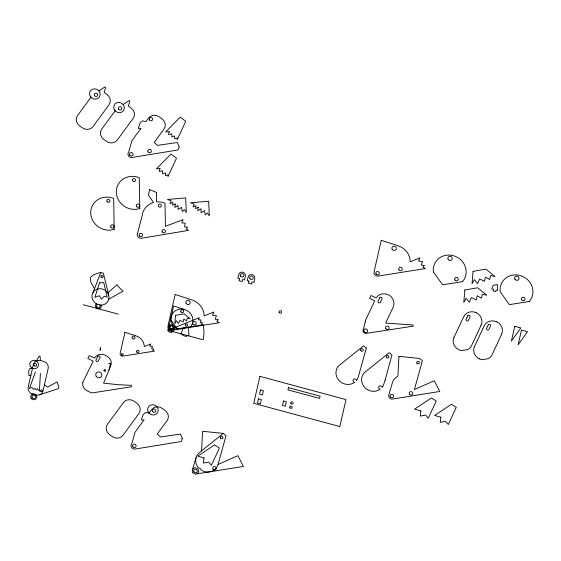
<?xml version="1.0" encoding="UTF-8"?>
<svg xmlns="http://www.w3.org/2000/svg" width="561" height="561" viewBox="0 0 561 561"><rect width="100%" height="100%" fill="white"/><g stroke="black" fill="none" stroke-linecap="round" stroke-linejoin="round"><path stroke-width="0.84" d="M40.371 373.374L39.445 391.178L37.356 388.71L36.521 389.853L34.677 388.535L33.695 389.362L31.865 387.37L29.403 388.415L35.462 371.985M201.56 450.89L202.612 431.297L223.327 433.394L226.055 435.659L218.026 464.522A11.564 10.778 29.9 0 1 200.943 469.957A2.447 2.279 29.9 0 0 198.573 467.888A11.564 10.778 29.9 0 1 198.377 453.449L223.327 433.394M171.224 316.734L173.594 305.927L184.267 309.427M174.036 327.989L173.181 331.74L171.954 331.411L171.68 332.61L168.595 331.775L168.868 330.583L167.753 330.282L168.749 326.565M514.774 326.306L511.401 341.032L520.811 327.926L514.76 326.369M521.506 330.064L518.133 344.784L527.543 331.684L521.492 330.127M171.259 316.586L168.791 327A2.307 2.153 29.9 0 0 171.505 329.777L203.082 324.756A36.563 34.088 29.9 0 1 203.131 339.763L167.998 330.331L199.379 317.617L198.447 319.763L201.111 320.058L200.242 322.428L202.374 322.687L201.336 323.921L203.082 324.756M385.098 380.232L391.936 354.952L389.208 352.694L364.257 372.749A11.564 10.778 29.9 0 0 364.454 387.188A11.571 10.792 29.9 0 0 366.824 389.257A11.564 10.778 29.9 0 0 380.106 389.271A1.83 1.704 29.9 0 1 378.647 387.413A1.83 1.704 29.9 0 1 380.253 385.849A1.83 1.704 29.9 0 1 382.181 387.251A11.564 10.778 29.9 0 0 383.906 383.815L385.112 380.19M109.023 370.05L110.58 363.297L108.554 363.724M192.514 469.55L196.013 457.734M100.728 272.506L92.151 294.658A8.639 8.057 29.9 0 0 97.558 304.42M454.024 337.371L463.631 316.811A9.81 9.144 29.9 0 1 476.345 312.772M481.121 325.163L471.513 345.73A9.916 9.249 29.9 0 1 467.79 349.538L461.661 350.555A9.621 8.969 29.9 0 1 458.863 349.692A9.537 8.892 29.9 0 1 453.961 337.343M474.536 346.502L484.143 325.941A9.81 9.144 29.9 0 1 496.857 321.902M501.632 334.3L492.025 354.861A9.916 9.249 29.9 0 1 488.301 358.675L482.172 359.692A9.621 8.969 29.9 0 1 479.375 358.83M90.973 97.277L77.579 115.496A7.763 7.244 29.9 0 0 79.606 125.839L82.439 127.852A7.763 7.244 29.9 0 0 93.049 126.52L108.988 104.83A7.763 7.244 29.9 0 0 106.962 94.486L104.164 92.495L105.671 87.446L104.921 86.906L98.981 90.945M115.152 110.833L101.758 129.051A7.763 7.244 29.9 0 0 103.792 139.394L106.618 141.414A7.763 7.244 29.9 0 0 117.228 140.075L133.167 118.385A7.763 7.244 29.9 0 0 131.141 108.042L128.343 106.05L129.85 101.001L129.1 100.468L123.161 104.5M108.757 299.153L123.006 291.208L118.273 286.58L117.13 284.595L108.182 292.646L103.294 273.116L100.419 272.436L93.89 274.588L90.973 276.875A4.972 4.635 29.9 0 0 90.286 278.663L90.903 282.337L94.43 288.775M36.255 360.884L39.326 356.018L40.055 356.214L40.406 360.534A6.024 5.617 29.9 0 0 33.351 364.489L28.183 387.027A6.024 5.617 29.9 0 0 32.573 394.046M218.026 464.522L237.878 455.686L243.432 466.401L196.799 473.898M30.904 375.162L29.025 375.695L28.632 370.982L29.761 368.626L32.503 368.191M83.154 304.7L118.294 314.132M40.406 360.534L43.632 361.396A6.024 5.617 29.9 0 1 48.162 368.465L42.994 391.003A6.024 5.617 29.9 0 1 39.859 394.706M32.713 394.088L35.939 394.958M44.438 384.699L47.531 387.069L57.068 381.936L58.744 386.571A1.999 1.865 29.9 0 1 57.622 388.899L38.926 395.014A6.024 5.617 29.9 0 1 35.988 394.965M171.056 320.296L177.213 328.865A11.143 10.393 29.9 0 1 172.444 313.767A11.143 10.393 29.9 0 1 188.152 311.271A11.143 10.393 29.9 0 1 190.445 326.768M108.175 292.618L108.729 295.493M92.937 292.632A8.639 8.057 29.9 0 1 103.357 289.357A8.639 8.057 29.9 0 1 108.771 299.09A8.639 8.057 29.9 0 1 99.823 305.023M101.099 305.093A2.959 2.756 29.9 0 1 99.83 308.522A2.959 2.756 29.9 0 1 96.064 307.526A2.959 2.756 29.9 0 1 96.401 303.845M479.389 358.802A9.537 8.892 29.9 0 1 474.473 346.474M496.885 321.832A9.649 8.997 29.9 0 1 501.569 334.265M476.373 312.701A9.649 8.997 29.9 0 1 481.058 325.135M179.148 146.898L178.391 149.514A2.174 2.027 29.9 0 1 177.669 150.011L132.536 157.375A3.422 3.191 29.9 0 1 128.714 152.031L131.302 142.859A7.763 7.244 29.9 0 1 132.55 139.801L140.958 128.357L138.308 128.357L140.082 122.971L142.508 120.86L145.944 121.576L148.497 118.105A7.763 7.244 29.9 0 1 159.107 116.772L161.933 118.792A7.763 7.244 29.9 0 1 163.959 129.135L154.184 142.424L157.431 145.376L177.353 142.501L179.148 146.898M182.241 438.485L181.484 441.107A2.174 2.027 29.9 0 1 180.761 441.598L135.636 448.961A3.422 3.191 29.9 0 1 131.807 443.618L134.402 434.445A7.763 7.244 29.9 0 1 135.65 431.388L144.058 419.944L141.4 419.944L143.181 414.558L145.601 412.447L149.037 413.162L151.589 409.698A7.763 7.244 29.9 0 1 162.199 408.359L165.025 410.379A7.763 7.244 29.9 0 1 167.052 420.722L157.283 434.018L160.523 436.963L180.446 434.095L182.241 438.485M398.983 356.361L397.924 375.954L394.748 378.514A11.564 10.778 29.9 0 0 392.377 382.791L388.878 394.614A3.303 3.078 29.9 0 0 393.163 398.962L439.796 391.459L434.242 380.751L414.39 389.579L422.419 360.716L419.691 358.458L398.983 356.361M175.516 315.331L174.843 323.613L176.427 320.815L178.489 323.515L179.878 320.352L183.138 321.944L183.777 319.16L186.603 320.773L187.213 318.115L190.158 318.816L184.099 313.83L175.516 315.331M464.817 290.023L463.807 302.442L466.177 298.242L469.277 302.295L471.352 297.547L476.24 299.939L477.201 295.766L481.45 298.179L482.362 294.195L486.78 295.247L477.692 287.772L464.817 290.023M473.056 271.377L472.046 283.796L474.424 279.602L477.516 283.656L479.592 278.908L484.487 281.292L485.44 277.12L489.69 279.532L490.602 275.549L495.019 276.601L485.931 269.126L473.056 271.377M175.27 204.001L174.85 207.472L177.998 205.452L178.11 209.47L181.512 207.381L182.304 211.532L184.387 209.632L186.364 212.486L185.677 197.914L167.501 199.457L171.28 200.873L170.039 203.629L172.956 202.395L172.585 205.249L175.27 204.001M198.236 207.325L197.816 210.796L200.964 208.776L201.083 212.794L204.477 210.705L205.27 214.856L207.353 212.956L209.33 215.81L208.643 201.238L190.474 202.78L194.246 204.197L193.005 206.953L195.922 205.719L195.551 208.573L198.236 207.325M82.74 382.504L82.811 385.519L84.276 388.464A7.833 7.307 29.9 0 0 87.074 390.779L91.485 392.882L93.519 392.707L131.463 386.739L131.288 385.33L118.343 384.706L103.54 383.149L110.587 366.207A7.833 7.307 29.9 0 0 106.878 356.116L104.935 355.12A7.833 7.307 29.9 0 0 94.683 358.093L89.304 355.597L87.874 358.444L93.161 361.144L82.74 382.504M204.036 457.937L203.355 463.049L208.762 462.117L211.42 465.195L219.4 448.057L214.597 444.936L197.71 456.156L204.036 457.937M420.897 410.94L420.217 416.059L425.624 415.119L428.274 418.197L436.262 401.059L431.458 397.938L414.565 409.158L420.897 410.94M440.911 417.223L440.231 422.335L445.637 421.402L448.288 424.481L456.275 407.342L451.472 404.222L434.586 415.442L440.911 417.223M149.591 189.59L148.434 195.158L153.518 202.528A17.398 16.22 29.9 0 0 142.164 215.634L137.578 233.145A3.583 3.345 29.9 0 0 141.568 238.243L188.58 230.368L186.112 229.098L187.647 227.24L184.485 226.763L185.284 223.243L181.862 222.864L183.068 219.674L165.432 226.307L165.011 203.257A17.398 16.22 29.9 0 0 156.589 201.967L156.575 192.472L149.591 189.59M124.963 332.273L120.159 353.346A2.307 2.153 29.9 0 0 122.873 356.123L154.45 351.109L152.704 350.267L153.742 349.033L151.61 348.774L152.48 346.41L149.815 346.109L150.748 343.963L144.268 346.593A11.143 10.393 29.9 0 0 135.636 335.773L124.963 332.273M175.172 294.476L167.963 326.081A3.464 3.226 29.9 0 0 172.038 330.247L219.4 322.722L216.791 321.467L218.341 319.616L215.151 319.223L216.455 315.675L212.458 315.226L213.846 312.014L204.127 315.948A16.718 15.589 29.9 0 0 191.189 299.721L175.172 294.476M381.256 240.297L374.054 271.91A3.464 3.226 29.9 0 0 378.128 276.068L425.49 268.544L422.875 267.288L424.425 265.437L421.234 265.044L422.538 261.496L418.541 261.047L419.937 257.836L410.217 261.777A16.718 15.589 29.9 0 0 397.272 245.543L381.256 240.297M100.412 347.785L100.139 350.218L100.412 347.785M183.181 334.482L182.935 335.534L186.483 336.488L186.792 335.359L188.84 335.871L188.58 327.154L183.286 328.066L180.937 333.788L183.181 334.482M239.554 278.663L239.077 280.752L242.163 281.58L242.64 279.49L244.498 279.988L245.353 276.236A3.408 3.177 29.9 0 0 242.794 272.246A3.408 3.177 29.9 0 0 238.811 274.476L237.808 278.193L239.554 278.663M248.944 281.089L248.46 283.214L251.545 284.041L252.036 281.917L253.888 282.414L254.75 278.663A3.408 3.177 29.9 0 0 252.191 274.673A3.408 3.177 29.9 0 0 248.2 276.903L247.205 280.619L248.944 281.089M259.918 376.347L253.74 403.324L339.812 426.556L345.997 399.586L259.918 376.347M258.446 398.85L257.478 403.057L260.409 403.843L261.37 399.635L258.446 398.85M260.486 389.944L259.533 394.095L262.464 394.881L263.411 390.729L260.486 389.944M283.487 401.017L282.471 405.477L285.269 406.227L286.292 401.767L283.487 401.017M288.459 387.672L287.947 389.902L319.567 398.387L320.079 396.157L288.459 387.672M493.456 289.336L493.105 290.879L495.763 291.594L496.162 289.995L497.698 290.374L497.46 284.588L493.217 285.325L491.773 288.817L493.456 289.336M365.232 321.979L363.458 329.048A2.798 2.609 29.9 0 0 366.417 333.339L413.352 326.13L412.924 324.952L385.603 323.094L393.149 307.162A9.684 9.025 29.9 0 0 388.71 294.974A9.684 9.025 29.9 0 0 376.136 297.961L371.024 295.5L369.671 298.389L374.734 300.822L366.003 319.272A9.684 9.025 29.9 0 0 365.232 321.979M169.24 131.695L168.482 134.507L171.806 133.841L171.855 136.968L174.604 135.944L174.723 138.777L177.115 137.866L177.248 139.668L185.74 121.253L180.221 117.172L165.691 131.884L169.24 131.695M159.997 168.609L159.247 171.421L162.571 170.754L162.62 173.889L165.369 172.858L165.481 175.698L167.879 174.78L168.012 176.582L176.498 158.167L170.986 154.086L156.456 168.805L159.997 168.609M366.326 348.079L358.297 376.943A11.564 10.778 29.9 0 1 356.579 380.379A1.83 1.704 29.9 0 0 354.643 378.977A1.83 1.704 29.9 0 0 353.037 380.533A1.83 1.704 29.9 0 0 354.503 382.392A11.564 10.778 29.9 0 1 341.214 382.385A11.571 10.792 29.9 0 1 338.844 380.309A11.564 10.778 29.9 0 1 338.655 365.877L363.598 345.821L366.326 348.079M99.5 282.772L94.921 297.358L99.451 295.717L101.464 299.279L104.178 296.313L107.179 297.113L103.771 282.66L99.5 282.772M379.699 297.863L378.142 301.194A1.269 1.178 29.9 0 0 378.78 302.807A1.269 1.178 29.9 0 0 380.421 302.288L381.978 298.957A1.269 1.178 29.9 0 0 381.34 297.344A1.269 1.178 29.9 0 0 379.699 297.863M467.671 315.864L466.114 319.195A1.269 1.178 29.9 0 0 466.752 320.815A1.269 1.178 29.9 0 0 468.393 320.289L469.95 316.965A1.269 1.178 29.9 0 0 469.312 315.345A1.269 1.178 29.9 0 0 467.671 315.864M488.182 324.994L486.625 328.325A1.269 1.178 29.9 0 0 487.264 329.945A1.269 1.178 29.9 0 0 488.904 329.426L490.461 326.095A1.269 1.178 29.9 0 0 489.823 324.475A1.269 1.178 29.9 0 0 488.182 324.994M97.761 356.494L96.064 359.882A1.227 1.143 29.9 0 0 96.646 361.466A1.227 1.143 29.9 0 0 98.252 361.003L99.949 357.616A1.227 1.143 29.9 0 0 99.367 356.032A1.227 1.143 29.9 0 0 97.761 356.494M123.441 402.574L107.495 424.263A7.763 7.244 29.9 0 0 109.521 434.607L112.347 436.626A7.763 7.244 29.9 0 0 122.957 435.287L138.904 413.597A7.763 7.244 29.9 0 0 136.877 403.254L134.051 401.241A7.763 7.244 29.9 0 0 123.441 402.574M462.488 281.643L442.636 284.799L433.408 271.945A16.718 15.589 29.9 0 1 454.242 255.942A16.718 15.589 29.9 0 1 462.488 281.643M529.268 301.481L509.423 304.63L500.195 291.776A16.718 15.589 29.9 0 1 521.022 275.774A16.718 15.589 29.9 0 1 529.268 301.481M139.801 208.524L139.24 177.69A17.398 16.22 29.9 0 0 116.295 192.143A17.398 16.22 29.9 0 0 139.801 208.524M114.213 229.295L113.652 198.461A17.398 16.22 29.9 0 0 90.707 212.914A17.398 16.22 29.9 0 0 114.213 229.295M409.39 394.159A1.83 1.704 29.9 0 0 412.503 394.271A1.83 1.704 29.9 0 0 410.883 391.613A1.83 1.704 29.9 0 0 409.39 394.159M416.928 363.205A1.353 1.262 29.9 0 0 419.235 363.283A1.353 1.262 29.9 0 0 418.036 361.319A1.353 1.262 29.9 0 0 416.928 363.205M390.33 396.83A1.83 1.704 29.9 0 0 393.443 396.943A1.83 1.704 29.9 0 0 391.823 394.285A1.83 1.704 29.9 0 0 390.33 396.83M386.445 357.441A1.353 1.262 29.9 0 0 388.752 357.518A1.353 1.262 29.9 0 0 387.553 355.555A1.353 1.262 29.9 0 0 386.445 357.441M360.835 350.562A1.353 1.262 29.9 0 0 363.142 350.646A1.353 1.262 29.9 0 0 361.943 348.676A1.353 1.262 29.9 0 0 360.835 350.562M96.871 306.811A1.83 1.704 29.9 0 0 99.977 306.923A1.83 1.704 29.9 0 0 98.364 304.265A1.83 1.704 29.9 0 0 96.871 306.811M101.071 277.043A1.087 1.01 29.9 0 0 102.922 277.127A1.087 1.01 29.9 0 0 101.969 275.542A1.087 1.01 29.9 0 0 101.071 277.043M132.817 446.703A1.83 1.704 29.9 0 0 135.93 446.815A1.83 1.704 29.9 0 0 134.31 444.158A1.83 1.704 29.9 0 0 132.817 446.703M148.279 412.125A5.428 5.063 29.9 0 0 157.522 412.756A5.428 5.063 29.9 0 0 152.985 404.726A5.428 5.063 29.9 0 0 148.279 412.125M152.557 411.479A1.746 1.627 29.9 0 0 155.537 411.62A1.746 1.627 29.9 0 0 154.009 409.06A1.746 1.627 29.9 0 0 152.557 411.479M30.385 366.417A4.439 4.137 29.9 0 0 37.945 366.782A4.439 4.137 29.9 0 0 34.102 360.288A4.439 4.137 29.9 0 0 30.385 366.417M31.093 398.086A3.093 2.882 29.9 0 0 36.353 398.471A3.093 2.882 29.9 0 0 33.793 393.892A3.093 2.882 29.9 0 0 31.093 398.086M32.215 397.63A1.83 1.704 29.9 0 0 35.329 397.742A1.83 1.704 29.9 0 0 33.709 395.084A1.83 1.704 29.9 0 0 32.215 397.63M33.99 365.4A1.431 1.332 29.9 0 0 36.43 365.618A1.431 1.332 29.9 0 0 35.28 363.479A1.431 1.332 29.9 0 0 33.99 365.4M40.785 391.192A0.912 0.856 29.9 0 0 42.341 391.248A0.912 0.856 29.9 0 0 41.535 389.916A0.912 0.856 29.9 0 0 40.785 391.192M148.048 151.856A1.83 1.704 29.9 0 0 151.161 151.968A1.83 1.704 29.9 0 0 149.542 149.31A1.83 1.704 29.9 0 0 148.048 151.856M385.807 328.613A1.83 1.704 29.9 0 0 388.92 328.725A1.83 1.704 29.9 0 0 387.3 326.067A1.83 1.704 29.9 0 0 385.807 328.613M364.026 331.523A1.935 1.802 29.9 0 0 367.322 331.782A1.935 1.802 29.9 0 0 365.73 328.907A1.935 1.802 29.9 0 0 364.026 331.523M376.094 274.006A1.788 1.669 29.9 0 0 379.145 274.119A1.788 1.669 29.9 0 0 377.56 271.517A1.788 1.669 29.9 0 0 376.094 274.006M398.969 269.841A1.83 1.704 29.9 0 0 402.083 269.953A1.83 1.704 29.9 0 0 400.463 267.295A1.83 1.704 29.9 0 0 398.969 269.841M392.209 249.28A2.237 2.09 29.9 0 0 396.024 249.449A2.237 2.09 29.9 0 0 394.074 246.181A2.237 2.09 29.9 0 0 392.209 249.28M136.772 351.971A1.22 1.136 29.9 0 0 138.847 352.049A1.22 1.136 29.9 0 0 137.768 350.274A1.22 1.136 29.9 0 0 136.772 351.971M132.263 338.262A1.494 1.395 29.9 0 0 134.808 338.374A1.494 1.395 29.9 0 0 133.504 336.193A1.494 1.395 29.9 0 0 132.263 338.262M121.576 354.811A0.912 0.856 29.9 0 0 123.132 354.868A0.912 0.856 29.9 0 0 122.319 353.542A0.912 0.856 29.9 0 0 121.576 354.811M249.925 278.579A1.83 1.704 29.9 0 0 253.039 278.691A1.83 1.704 29.9 0 0 251.419 276.033A1.83 1.704 29.9 0 0 249.925 278.579M448.162 259.364A2.237 2.09 29.9 0 0 451.977 259.54A2.237 2.09 29.9 0 0 450.02 256.265A2.237 2.09 29.9 0 0 448.162 259.364M454.922 279.932A1.83 1.704 29.9 0 0 458.035 280.044A1.83 1.704 29.9 0 0 456.416 277.386A1.83 1.704 29.9 0 0 454.922 279.932M521.702 299.763A1.83 1.704 29.9 0 0 524.816 299.876A1.83 1.704 29.9 0 0 523.196 297.218A1.83 1.704 29.9 0 0 521.702 299.763M514.942 279.203A2.237 2.09 29.9 0 0 518.757 279.371A2.237 2.09 29.9 0 0 516.807 276.103A2.237 2.09 29.9 0 0 514.942 279.203M169.085 328.501A2.749 2.567 29.9 0 0 173.77 328.662A2.749 2.567 29.9 0 0 171.329 324.665A2.749 2.567 29.9 0 0 169.085 328.501M180.894 311.916A1.494 1.395 29.9 0 0 183.433 312.028A1.494 1.395 29.9 0 0 182.136 309.847A1.494 1.395 29.9 0 0 180.894 311.916M185.396 325.625A1.22 1.136 29.9 0 0 187.472 325.696A1.22 1.136 29.9 0 0 186.392 323.928A1.22 1.136 29.9 0 0 185.396 325.625M169.857 328.087A1.83 1.704 29.9 0 0 172.97 328.199A1.83 1.704 29.9 0 0 171.35 325.541A1.83 1.704 29.9 0 0 169.857 328.087M289.918 407.742A1.206 1.129 29.9 0 0 291.979 407.84A1.206 1.129 29.9 0 0 290.928 406.066A1.206 1.129 29.9 0 0 289.918 407.742M290.9 403.457A1.206 1.129 29.9 0 0 292.961 403.555A1.206 1.129 29.9 0 0 291.909 401.781A1.206 1.129 29.9 0 0 290.9 403.457M240.543 276.166A1.83 1.704 29.9 0 0 243.656 276.278A1.83 1.704 29.9 0 0 242.036 273.621A1.83 1.704 29.9 0 0 240.543 276.166M186.126 303.452A2.237 2.09 29.9 0 0 189.941 303.627A2.237 2.09 29.9 0 0 187.984 300.352A2.237 2.09 29.9 0 0 186.126 303.452M192.886 324.02A1.83 1.704 29.9 0 0 195.999 324.132A1.83 1.704 29.9 0 0 194.379 321.474A1.83 1.704 29.9 0 0 192.886 324.02M170.011 328.185A1.788 1.669 29.9 0 0 173.054 328.297A1.788 1.669 29.9 0 0 171.47 325.696A1.788 1.669 29.9 0 0 170.011 328.185M139.296 235.802A1.802 1.683 29.9 0 0 142.368 235.943A1.802 1.683 29.9 0 0 140.797 233.306A1.802 1.683 29.9 0 0 139.296 235.802M158.447 206.364A1.578 1.473 29.9 0 0 161.14 206.441A1.578 1.473 29.9 0 0 159.724 204.148A1.578 1.473 29.9 0 0 158.447 206.364M162.234 231.924A1.753 1.634 29.9 0 0 165.222 232.191A1.753 1.634 29.9 0 0 163.812 229.568A1.753 1.634 29.9 0 0 162.234 231.924M110.875 227.128A1.753 1.634 29.9 0 0 113.862 227.394A1.753 1.634 29.9 0 0 112.452 224.772A1.753 1.634 29.9 0 0 110.875 227.128M107.088 201.56A1.578 1.473 29.9 0 0 109.781 201.637A1.578 1.473 29.9 0 0 108.364 199.351A1.578 1.473 29.9 0 0 107.088 201.56M136.463 206.357A1.753 1.634 29.9 0 0 139.451 206.623A1.753 1.634 29.9 0 0 138.041 204.001A1.753 1.634 29.9 0 0 136.463 206.357M132.677 180.796A1.578 1.473 29.9 0 0 135.369 180.873A1.578 1.473 29.9 0 0 133.953 178.58A1.578 1.473 29.9 0 0 132.677 180.796M104.108 370.835A0.912 0.856 29.9 0 0 105.664 370.891A0.912 0.856 29.9 0 0 104.858 369.566A0.912 0.856 29.9 0 0 104.108 370.835M96.169 376.242A3.114 2.903 29.9 0 0 101.478 376.424A3.114 2.903 29.9 0 0 98.708 371.901A3.114 2.903 29.9 0 0 96.169 376.242M114.395 109.788A5.428 5.063 29.9 0 0 123.637 110.419A5.428 5.063 29.9 0 0 119.1 102.397A5.428 5.063 29.9 0 0 114.395 109.788M118.673 109.15A1.746 1.627 29.9 0 0 121.646 109.283A1.746 1.627 29.9 0 0 120.124 106.73A1.746 1.627 29.9 0 0 118.673 109.15M129.724 155.117A1.83 1.704 29.9 0 0 132.838 155.229A1.83 1.704 29.9 0 0 131.218 152.571A1.83 1.704 29.9 0 0 129.724 155.117M149.457 119.893A1.746 1.627 29.9 0 0 152.438 120.033A1.746 1.627 29.9 0 0 150.916 117.473A1.746 1.627 29.9 0 0 149.457 119.893M90.216 96.233A5.428 5.063 29.9 0 0 99.458 96.864A5.428 5.063 29.9 0 0 94.914 88.841A5.428 5.063 29.9 0 0 90.216 96.233M94.493 95.594A1.746 1.627 29.9 0 0 97.467 95.728A1.746 1.627 29.9 0 0 95.945 93.175A1.746 1.627 29.9 0 0 94.493 95.594M279.224 312.547A1.353 1.262 29.9 0 0 281.531 312.631A1.353 1.262 29.9 0 0 280.332 310.661A1.353 1.262 29.9 0 0 279.224 312.547M213.026 469.094A1.83 1.704 29.9 0 0 216.139 469.206A1.83 1.704 29.9 0 0 214.519 466.549A1.83 1.704 29.9 0 0 213.026 469.094M220.564 438.141A1.353 1.262 29.9 0 0 222.871 438.218A1.353 1.262 29.9 0 0 221.672 436.255A1.353 1.262 29.9 0 0 220.564 438.141M192.725 472.418A3.303 3.078 29.9 0 0 198.349 472.621A3.303 3.078 29.9 0 0 195.424 467.818A3.303 3.078 29.9 0 0 192.725 472.418M193.959 471.766A1.83 1.704 29.9 0 0 197.072 471.878A1.83 1.704 29.9 0 0 195.452 469.22A1.83 1.704 29.9 0 0 193.959 471.766"/></g></svg>
